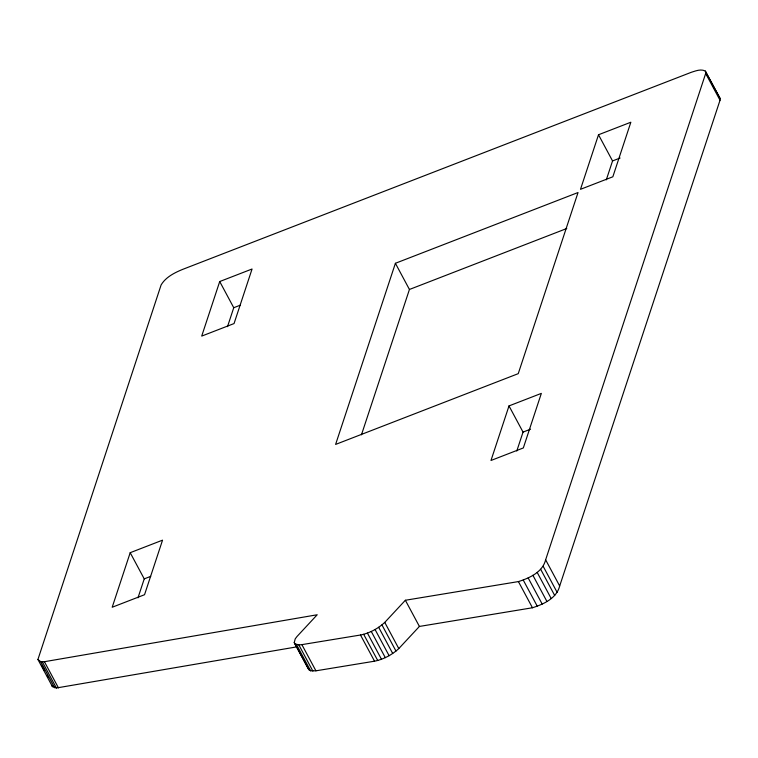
<?xml version="1.0" encoding="UTF-8"?>
<svg xmlns="http://www.w3.org/2000/svg" width="758" height="758" viewBox="0 0 758 758"><rect width="100%" height="100%" fill="white"/><g stroke="black" fill="none" stroke-linecap="round" stroke-linejoin="round"><path stroke-width="1.14" d="M294.246 642.557L295.222 638.852L297.003 636.502L317.204 614.766L44.419 661.706L40.638 661.63L37.928 659.479L161.113 284.932C165.765 277.115 174.454 272.776 182.593 269.412L691.211 72.332C695.607 70.968 700.847 68.675 705.272 71.053L720.1 98.493L720.024 100.245L559.679 585.991C556.647 598.356 543.514 604.24 532.457 607.764L419.411 626.44L398.793 648.583C392.047 654.827 383.576 659.375 374.537 661.194L315.925 670.821L310.572 670.792L308.279 668.736L294.246 642.557L309.027 669.996M294.995 643.817L298.841 644.897L301.883 644.632L360.495 635.014C369.534 633.195 378.005 628.647 384.761 622.403L405.369 600.26L518.415 581.585C529.472 578.06 542.614 572.176 545.637 559.811L706.058 72.313M130.196 552.696L112.193 607.253L144.541 594.717L162.544 540.16L130.196 552.696L144.238 578.875L137.994 597.806M219.716 281.54L201.704 336.097L234.051 323.562L252.063 269.005L219.716 281.54L233.748 307.72L227.504 326.651M395.401 263.291L335.604 444.425L518.245 373.656L578.041 192.523L395.401 263.291L409.434 289.471L361.452 434.827M508.997 405.918L490.985 460.476L523.333 447.94L541.345 393.383L508.997 405.918L523.039 432.098L516.785 451.029M598.507 134.763L580.495 189.32L612.843 176.785L630.855 122.228L598.507 134.763L612.549 160.942L606.296 179.873M233.748 307.72L240.22 305.209M612.549 160.942L620.091 158.024M409.434 289.471L566.776 228.509M144.238 578.875L150.709 576.364M523.039 432.098L530.581 429.18M37.928 659.479L52.444 686.634L56.386 687.989L296.274 646.962M720.1 98.493L705.272 71.053M705.982 74.057L720.024 100.245M545.637 559.811L559.679 585.991M543.164 566.283L557.196 592.472M540.672 569.296L554.704 595.475M537.157 572.356L551.189 598.536M532.893 575.294L546.935 601.473M528.174 577.928L542.207 604.107M523.257 580.078L537.289 606.267M518.415 581.585L532.457 607.764M405.369 600.26L419.411 626.44M384.761 622.403L398.793 648.583M381.947 624.895L395.989 651.075M378.668 627.292L392.71 653.472M375.058 629.5L389.1 655.689M371.268 631.461L385.301 657.641M367.422 633.091L381.464 659.27M363.669 634.313L377.711 660.502M360.495 635.014L374.537 661.194M301.883 644.632L315.925 670.821M298.841 644.897L312.874 671.086M296.53 644.613L310.572 670.792M44.419 661.706L58.461 687.894M42.344 661.81L56.386 687.989M40.638 661.63L54.68 687.809M41.681 665.316L44.381 670.356M47.081 675.387L48.161 677.396M51.97 685.658L52.444 686.634"/></g></svg>
